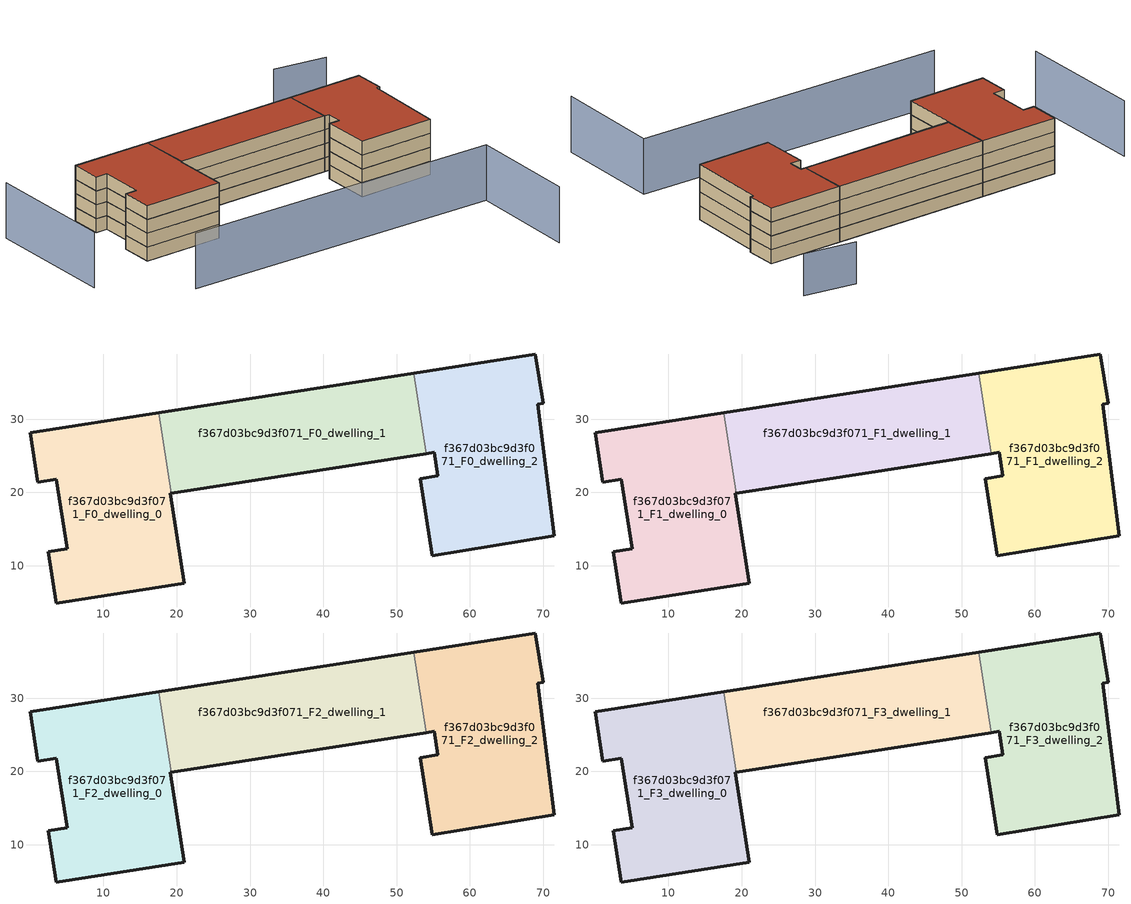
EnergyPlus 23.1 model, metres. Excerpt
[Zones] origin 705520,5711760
f367d03bc9d3f071_F0_dwelling_0
 floor ground (EU_floor_Construction): 21.01,7.65 19.09,19.87 19.26,19.89 17.55,30.87 0.02,28.13 1.08,21.38 3.58,21.78 5.06,12.33 2.46,11.92 3.56,4.93 z0
 wall outside (EU_wall_Construction): 19.26,19.89 19.09,19.87 21.01,7.65 3.56,4.93 2.46,11.92 5.06,12.33 3.58,21.78 1.08,21.38 0.02,28.13 17.55,30.87 z0:3
 wall to f367d03bc9d3f071_F0_dwelling_1 (EU_wall_Construction): 17.55,30.87 19.26,19.89 z0:3
f367d03bc9d3f071_F0_dwelling_1
 floor ground (EU_floor_Construction): 54.01,25.32 52.3,36.29 17.55,30.87 19.26,19.89 z0
 wall outside (EU_wall_Construction): 54.01,25.32 19.26,19.89 / 17.55,30.87 52.3,36.29 z0:3
 wall to f367d03bc9d3f071_F0_dwelling_2 (EU_wall_Construction): 52.3,36.29 54.01,25.32 z0:3
f367d03bc9d3f071_F0_dwelling_2
 floor ground (EU_floor_Construction): 71.5,14.08 69.26,32.03 69.96,32.19 68.92,38.89 52.3,36.29 54.01,25.32 55.13,25.49 55.63,22.26 53.19,21.87 54.82,11.37 z0
 wall outside (EU_wall_Construction): 52.3,36.29 68.92,38.89 69.96,32.19 69.26,32.03 71.5,14.08 54.82,11.37 53.19,21.87 55.63,22.26 55.13,25.49 54.01,25.32 z0:3
f367d03bc9d3f071_F1_dwelling_0
 floor to f367d03bc9d3f071_F0_dwelling_0 (EU_floor_Construction): 21.01,7.65 19.09,19.87 19.26,19.89 17.55,30.87 0.02,28.13 1.08,21.38 3.58,21.78 5.06,12.33 2.46,11.92 3.56,4.93 z3
 wall outside (EU_wall_Construction): 19.26,19.89 19.09,19.87 21.01,7.65 3.56,4.93 2.46,11.92 5.06,12.33 3.58,21.78 1.08,21.38 0.02,28.13 17.55,30.87 z3:6
 wall to f367d03bc9d3f071_F1_dwelling_1 (EU_wall_Construction): 17.55,30.87 19.26,19.89 z3:6
f367d03bc9d3f071_F1_dwelling_1
 floor to f367d03bc9d3f071_F0_dwelling_1 (EU_floor_Construction): 54.01,25.32 52.3,36.29 17.55,30.87 19.26,19.89 z3
 wall outside (EU_wall_Construction): 54.01,25.32 19.26,19.89 / 17.55,30.87 52.3,36.29 z3:6
 wall to f367d03bc9d3f071_F1_dwelling_2 (EU_wall_Construction): 52.3,36.29 54.01,25.32 z3:6
f367d03bc9d3f071_F1_dwelling_2
 floor to f367d03bc9d3f071_F0_dwelling_2 (EU_floor_Construction): 71.5,14.08 69.26,32.03 69.96,32.19 68.92,38.89 52.3,36.29 54.01,25.32 55.13,25.49 55.63,22.26 53.19,21.87 54.82,11.37 z3
 wall outside (EU_wall_Construction): 52.3,36.29 68.92,38.89 69.96,32.19 69.26,32.03 71.5,14.08 54.82,11.37 53.19,21.87 55.63,22.26 55.13,25.49 54.01,25.32 z3:6
f367d03bc9d3f071_F2_dwelling_0
 floor to f367d03bc9d3f071_F1_dwelling_0 (EU_floor_Construction): 21.01,7.65 19.09,19.87 19.26,19.89 17.55,30.87 0.02,28.13 1.08,21.38 3.58,21.78 5.06,12.33 2.46,11.92 3.56,4.93 z6
 wall outside (EU_wall_Construction): 19.26,19.89 19.09,19.87 21.01,7.65 3.56,4.93 2.46,11.92 5.06,12.33 3.58,21.78 1.08,21.38 0.02,28.13 17.55,30.87 z6:9
 wall to f367d03bc9d3f071_F2_dwelling_1 (EU_wall_Construction): 17.55,30.87 19.26,19.89 z6:9
f367d03bc9d3f071_F2_dwelling_1
 floor to f367d03bc9d3f071_F1_dwelling_1 (EU_floor_Construction): 54.01,25.32 52.3,36.29 17.55,30.87 19.26,19.89 z6
 wall outside (EU_wall_Construction): 54.01,25.32 19.26,19.89 / 17.55,30.87 52.3,36.29 z6:9
 wall to f367d03bc9d3f071_F2_dwelling_2 (EU_wall_Construction): 52.3,36.29 54.01,25.32 z6:9
f367d03bc9d3f071_F2_dwelling_2
 floor to f367d03bc9d3f071_F1_dwelling_2 (EU_floor_Construction): 71.5,14.08 69.26,32.03 69.96,32.19 68.92,38.89 52.3,36.29 54.01,25.32 55.13,25.49 55.63,22.26 53.19,21.87 54.82,11.37 z6
 wall outside (EU_wall_Construction): 52.3,36.29 68.92,38.89 69.96,32.19 69.26,32.03 71.5,14.08 54.82,11.37 53.19,21.87 55.63,22.26 55.13,25.49 54.01,25.32 z6:9
f367d03bc9d3f071_F3_dwelling_0
 floor to f367d03bc9d3f071_F2_dwelling_0 (EU_floor_Construction): 21.01,7.65 19.09,19.87 19.26,19.89 17.55,30.87 0.02,28.13 1.08,21.38 3.58,21.78 5.06,12.33 2.46,11.92 3.56,4.93 z9
 wall outside (EU_wall_Construction): 19.26,19.89 19.09,19.87 21.01,7.65 3.56,4.93 2.46,11.92 5.06,12.33 3.58,21.78 1.08,21.38 0.02,28.13 17.55,30.87 z9:12
 wall to f367d03bc9d3f071_F3_dwelling_1 (EU_wall_Construction): 17.55,30.87 19.26,19.89 z9:12
 roof outside (EU_roof_Construction): 17.55,30.87 19.26,19.89 19.09,19.87 21.01,7.65 3.56,4.93 2.46,11.92 5.06,12.33 3.58,21.78 1.08,21.38 0.02,28.13 z12
f367d03bc9d3f071_F3_dwelling_1
 floor to f367d03bc9d3f071_F2_dwelling_1 (EU_floor_Construction): 54.01,25.32 52.3,36.29 17.55,30.87 19.26,19.89 z9
 wall outside (EU_wall_Construction): 54.01,25.32 19.26,19.89 / 17.55,30.87 52.3,36.29 z9:12
 wall to f367d03bc9d3f071_F3_dwelling_2 (EU_wall_Construction): 52.3,36.29 54.01,25.32 z9:12
 roof outside (EU_roof_Construction): 52.3,36.29 54.01,25.32 19.26,19.89 17.55,30.87 z12
f367d03bc9d3f071_F3_dwelling_2
 floor to f367d03bc9d3f071_F2_dwelling_2 (EU_floor_Construction): 71.5,14.08 69.26,32.03 69.96,32.19 68.92,38.89 52.3,36.29 54.01,25.32 55.13,25.49 55.63,22.26 53.19,21.87 54.82,11.37 z9
 wall outside (EU_wall_Construction): 52.3,36.29 68.92,38.89 69.96,32.19 69.26,32.03 71.5,14.08 54.82,11.37 53.19,21.87 55.63,22.26 55.13,25.49 54.01,25.32 z9:12
 roof outside (EU_roof_Construction): 68.92,38.89 69.96,32.19 69.26,32.03 71.5,14.08 54.82,11.37 53.19,21.87 55.63,22.26 55.13,25.49 54.01,25.32 52.3,36.29 z12
shading: 5.87,-10.88 75.49,-1.58 / 75.49,-1.58 78.71,-25.66 / -15.73,27.54 -11.48,-1.05 z0:12; 70.31,55.01 58.61,54.9 z0:9
[Building]
EU S2 Campaign: North Axis=0; Terrain=City; Solar Distribution=FullExterior
[Site:Location]
London: Latitude=51.5; Longitude=-0.5; Time Zone=0; Elevation=25
[SizingPeriod:WeatherFileDays]
AnnualSizingPeriod: Begin Month=1; Begin Day of Month=1; End Month=12; End Day of Month=31; Day of Week for Start Day=Monday; Use Weather File Daylight Saving Period=No; Use Weather File Rain and Snow Indicators=No
[MATERIAL]
EU_InternalMass_Material: Roughness=MediumRough; Thickness=0.1; Conductivity=1; Density=1800; Specific Heat=900; Thermal Absorptance=0.9; Solar Absorptance=0.7; Visible Absorptance=0.7
[MATERIAL:NOMASS] Roughness=MediumRough; Thermal Absorptance=0.9; Solar Absorptance=0.7; Visible Absorptance=0.7
Name | Thermal Resistance
EU_wall_NoMass | 0.655885
EU_roof_NoMass | 2.70553
EU_floor_NoMass | 2.16442
[CONSTRUCTION]
EU_wall_Construction: EU_wall_NoMass
EU_roof_Construction: EU_roof_NoMass
EU_floor_Construction: EU_floor_NoMass
EU_InternalMass_Construction: EU_InternalMass_Material
[ZONE] Type=1; Multiplier=1; Ceiling Height=autocalculate; Floor Area=autocalculate; Part of Total Floor Area=Yes
Name | Volume
f367d03bc9d3f071_F0_dwelling_0; f367d03bc9d3f071_F1_dwelling_0; f367d03bc9d3f071_F2_dwelling_0; f367d03bc9d3f071_F3_dwelling_0 | 1172.15
f367d03bc9d3f071_F0_dwelling_1; f367d03bc9d3f071_F1_dwelling_1; f367d03bc9d3f071_F2_dwelling_1; f367d03bc9d3f071_F3_dwelling_1 | 1172.55
f367d03bc9d3f071_F0_dwelling_2; f367d03bc9d3f071_F1_dwelling_2; f367d03bc9d3f071_F2_dwelling_2; f367d03bc9d3f071_F3_dwelling_2 | 1236.73
[INTERNALMASS] Construction=EU_InternalMass_Construction
Name | Zone or ZoneList | Surface Area
f367d03bc9d3f071_F0_dwelling_0_EU_InternalMass | f367d03bc9d3f071_F0_dwelling_0 | 390.713
f367d03bc9d3f071_F0_dwelling_1_EU_InternalMass | f367d03bc9d3f071_F0_dwelling_1 | 390.852
f367d03bc9d3f071_F0_dwelling_2_EU_InternalMass | f367d03bc9d3f071_F0_dwelling_2 | 412.244
f367d03bc9d3f071_F1_dwelling_0_EU_InternalMass | f367d03bc9d3f071_F1_dwelling_0 | 390.713
f367d03bc9d3f071_F1_dwelling_1_EU_InternalMass | f367d03bc9d3f071_F1_dwelling_1 | 390.852
f367d03bc9d3f071_F1_dwelling_2_EU_InternalMass | f367d03bc9d3f071_F1_dwelling_2 | 412.244
f367d03bc9d3f071_F2_dwelling_0_EU_InternalMass | f367d03bc9d3f071_F2_dwelling_0 | 390.713
f367d03bc9d3f071_F2_dwelling_1_EU_InternalMass | f367d03bc9d3f071_F2_dwelling_1 | 390.852
f367d03bc9d3f071_F2_dwelling_2_EU_InternalMass | f367d03bc9d3f071_F2_dwelling_2 | 412.244
f367d03bc9d3f071_F3_dwelling_0_EU_InternalMass | f367d03bc9d3f071_F3_dwelling_0 | 390.713
f367d03bc9d3f071_F3_dwelling_1_EU_InternalMass | f367d03bc9d3f071_F3_dwelling_1 | 390.852
f367d03bc9d3f071_F3_dwelling_2_EU_InternalMass | f367d03bc9d3f071_F3_dwelling_2 | 412.244
[OTHEREQUIPMENT] Fuel Type=Electricity; Design Level Calculation Method=Watts/Area; Power per Zone Floor Area=1; Fraction Latent=0; Fraction Radiant=0; Fraction Lost=0; Carbon Dioxide Generation Rate=0; EndUse Subcategory=EU_Step8_InternalGains
Name | Zone or ZoneList or Space or SpaceList | Schedule
EU_Step8_InternalGain_f367d03bc9d3f071_F0_dwelling_0_f000 | f367d03bc9d3f071_F0_dwelling_0 | EU_Step8_GainSchedule_f367d03bc9d3f071_F0_dwelling_0_f000
EU_Step8_InternalGain_f367d03bc9d3f071_F0_dwelling_1_f000 | f367d03bc9d3f071_F0_dwelling_1 | EU_Step8_GainSchedule_f367d03bc9d3f071_F0_dwelling_1_f000
EU_Step8_InternalGain_f367d03bc9d3f071_F0_dwelling_2_f000 | f367d03bc9d3f071_F0_dwelling_2 | EU_Step8_GainSchedule_f367d03bc9d3f071_F0_dwelling_2_f000
EU_Step8_InternalGain_f367d03bc9d3f071_F1_dwelling_0_f000 | f367d03bc9d3f071_F1_dwelling_0 | EU_Step8_GainSchedule_f367d03bc9d3f071_F1_dwelling_0_f000
EU_Step8_InternalGain_f367d03bc9d3f071_F1_dwelling_1_f000 | f367d03bc9d3f071_F1_dwelling_1 | EU_Step8_GainSchedule_f367d03bc9d3f071_F1_dwelling_1_f000
EU_Step8_InternalGain_f367d03bc9d3f071_F1_dwelling_2_f000 | f367d03bc9d3f071_F1_dwelling_2 | EU_Step8_GainSchedule_f367d03bc9d3f071_F1_dwelling_2_f000
EU_Step8_InternalGain_f367d03bc9d3f071_F2_dwelling_0_f000 | f367d03bc9d3f071_F2_dwelling_0 | EU_Step8_GainSchedule_f367d03bc9d3f071_F2_dwelling_0_f000
EU_Step8_InternalGain_f367d03bc9d3f071_F2_dwelling_1_f000 | f367d03bc9d3f071_F2_dwelling_1 | EU_Step8_GainSchedule_f367d03bc9d3f071_F2_dwelling_1_f000
EU_Step8_InternalGain_f367d03bc9d3f071_F2_dwelling_2_f000 | f367d03bc9d3f071_F2_dwelling_2 | EU_Step8_GainSchedule_f367d03bc9d3f071_F2_dwelling_2_f000
EU_Step8_InternalGain_f367d03bc9d3f071_F3_dwelling_0_f000 | f367d03bc9d3f071_F3_dwelling_0 | EU_Step8_GainSchedule_f367d03bc9d3f071_F3_dwelling_0_f000
EU_Step8_InternalGain_f367d03bc9d3f071_F3_dwelling_1_f000 | f367d03bc9d3f071_F3_dwelling_1 | EU_Step8_GainSchedule_f367d03bc9d3f071_F3_dwelling_1_f000
EU_Step8_InternalGain_f367d03bc9d3f071_F3_dwelling_2_f000 | f367d03bc9d3f071_F3_dwelling_2 | EU_Step8_GainSchedule_f367d03bc9d3f071_F3_dwelling_2_f000
[ZONEVENTILATION:DESIGNFLOWRATE] Schedule=EU_AlwaysOn; Design Flow Rate Calculation Method=AirChanges/Hour; Air Changes per Hour=0.462017; Ventilation Type=Natural; Fan Pressure Rise=0; Fan Total Efficiency=1; Constant Term Coefficient=1; Temperature Term Coefficient=0; Velocity Term Coefficient=0; Velocity Squared Term Coefficient=0; Minimum Indoor Temperature=-100; Maximum Indoor Temperature=100; Delta Temperature=-100; Minimum Outdoor Temperature=-100; Maximum Outdoor Temperature=100; Maximum Wind Speed=40
Name | Zone or ZoneList or Space or SpaceList
EU_ConstantAir_f367d03bc9d3f071_F0_dwelling_0 | f367d03bc9d3f071_F0_dwelling_0
EU_ConstantAir_f367d03bc9d3f071_F0_dwelling_1 | f367d03bc9d3f071_F0_dwelling_1
EU_ConstantAir_f367d03bc9d3f071_F0_dwelling_2 | f367d03bc9d3f071_F0_dwelling_2
EU_ConstantAir_f367d03bc9d3f071_F1_dwelling_0 | f367d03bc9d3f071_F1_dwelling_0
EU_ConstantAir_f367d03bc9d3f071_F1_dwelling_1 | f367d03bc9d3f071_F1_dwelling_1
EU_ConstantAir_f367d03bc9d3f071_F1_dwelling_2 | f367d03bc9d3f071_F1_dwelling_2
EU_ConstantAir_f367d03bc9d3f071_F2_dwelling_0 | f367d03bc9d3f071_F2_dwelling_0
EU_ConstantAir_f367d03bc9d3f071_F2_dwelling_1 | f367d03bc9d3f071_F2_dwelling_1
EU_ConstantAir_f367d03bc9d3f071_F2_dwelling_2 | f367d03bc9d3f071_F2_dwelling_2
EU_ConstantAir_f367d03bc9d3f071_F3_dwelling_0 | f367d03bc9d3f071_F3_dwelling_0
EU_ConstantAir_f367d03bc9d3f071_F3_dwelling_1 | f367d03bc9d3f071_F3_dwelling_1
EU_ConstantAir_f367d03bc9d3f071_F3_dwelling_2 | f367d03bc9d3f071_F3_dwelling_2
[HVACTEMPLATE:THERMOSTAT] Constant Heating Setpoint=20; Constant Cooling Setpoint=50
EU_HeatOnly_f367d03bc9d3f071_F0_dwelling_0; EU_HeatOnly_f367d03bc9d3f071_F0_dwelling_1; EU_HeatOnly_f367d03bc9d3f071_F0_dwelling_2; EU_HeatOnly_f367d03bc9d3f071_F1_dwelling_0; EU_HeatOnly_f367d03bc9d3f071_F1_dwelling_1; EU_HeatOnly_f367d03bc9d3f071_F1_dwelling_2; EU_HeatOnly_f367d03bc9d3f071_F2_dwelling_0; EU_HeatOnly_f367d03bc9d3f071_F2_dwelling_1; EU_HeatOnly_f367d03bc9d3f071_F2_dwelling_2; EU_HeatOnly_f367d03bc9d3f071_F3_dwelling_0; EU_HeatOnly_f367d03bc9d3f071_F3_dwelling_1; EU_HeatOnly_f367d03bc9d3f071_F3_dwelling_2
[HVACTEMPLATE:ZONE:IDEALLOADSAIRSYSTEM] System Availability Schedule=EU_AlwaysOn; Maximum Heating Supply Air Temperature=50; Minimum Cooling Supply Air Temperature=13; Maximum Heating Supply Air Humidity Ratio=0.0156; Minimum Cooling Supply Air Humidity Ratio=0.0077; Heating Limit=NoLimit; Cooling Limit=NoLimit; Heating Availability Schedule=EU_AlwaysOn; Cooling Availability Schedule=EU_CoolingOff; Dehumidification Control Type=ConstantSensibleHeatRatio; Cooling Sensible Heat Ratio=0.7; Dehumidification Setpoint=60; Humidification Control Type=None; Humidification Setpoint=30; Outdoor Air Method=None; Outdoor Air Flow Rate per Person=0.00944; Outdoor Air Flow Rate per Zone Floor Area=0; Outdoor Air Flow Rate per Zone=0; Demand Controlled Ventilation Type=None; Outdoor Air Economizer Type=NoEconomizer; Heat Recovery Type=None; Sensible Heat Recovery Effectiveness=0.7; Latent Heat Recovery Effectiveness=0.65
Name | Template Thermostat
f367d03bc9d3f071_F0_dwelling_0 | EU_HeatOnly_f367d03bc9d3f071_F0_dwelling_0
f367d03bc9d3f071_F0_dwelling_1 | EU_HeatOnly_f367d03bc9d3f071_F0_dwelling_1
f367d03bc9d3f071_F0_dwelling_2 | EU_HeatOnly_f367d03bc9d3f071_F0_dwelling_2
f367d03bc9d3f071_F1_dwelling_0 | EU_HeatOnly_f367d03bc9d3f071_F1_dwelling_0
f367d03bc9d3f071_F1_dwelling_1 | EU_HeatOnly_f367d03bc9d3f071_F1_dwelling_1
f367d03bc9d3f071_F1_dwelling_2 | EU_HeatOnly_f367d03bc9d3f071_F1_dwelling_2
f367d03bc9d3f071_F2_dwelling_0 | EU_HeatOnly_f367d03bc9d3f071_F2_dwelling_0
f367d03bc9d3f071_F2_dwelling_1 | EU_HeatOnly_f367d03bc9d3f071_F2_dwelling_1
f367d03bc9d3f071_F2_dwelling_2 | EU_HeatOnly_f367d03bc9d3f071_F2_dwelling_2
f367d03bc9d3f071_F3_dwelling_0 | EU_HeatOnly_f367d03bc9d3f071_F3_dwelling_0
f367d03bc9d3f071_F3_dwelling_1 | EU_HeatOnly_f367d03bc9d3f071_F3_dwelling_1
f367d03bc9d3f071_F3_dwelling_2 | EU_HeatOnly_f367d03bc9d3f071_F3_dwelling_2
[SIZING:ZONE] Zone Cooling Design Supply Air Temperature Input Method=SupplyAirTemperature; Zone Cooling Design Supply Air Temperature=13; Zone Heating Design Supply Air Temperature Input Method=SupplyAirTemperature; Zone Heating Design Supply Air Temperature=50; Zone Cooling Design Supply Air Humidity Ratio=0.008; Zone Heating Design Supply Air Humidity Ratio=0.008; Cooling Design Air Flow Method=DesignDay; Cooling Design Air Flow Rate=0; Cooling Minimum Air Flow per Zone Floor Area=0.000762; Cooling Minimum Air Flow=0; Cooling Minimum Air Flow Fraction=0.2; Heating Design Air Flow Method=DesignDay; Heating Design Air Flow Rate=0; Heating Maximum Air Flow per Zone Floor Area=0.002032; Heating Maximum Air Flow=0.141576; Heating Maximum Air Flow Fraction=0.3; Account for Dedicated Outdoor Air System=No; Dedicated Outdoor Air System Control Strategy=NeutralSupplyAir; Dedicated Outdoor Air Low Setpoint Temperature for Design=autosize; Dedicated Outdoor Air High Setpoint Temperature for Design=autosize; Zone Load Sizing Method=Sensible Load Only No Latent Load; Zone Latent Cooling Design Supply Air Humidity Ratio Input Method=HumidityRatioDifference; Zone Cooling Design Supply Air Humidity Ratio Difference=0.005; Zone Latent Heating Design Supply Air Humidity Ratio Input Method=HumidityRatioDifference; Zone Humidification Design Supply Air Humidity Ratio Difference=0.005
f367d03bc9d3f071_F0_dwelling_0; f367d03bc9d3f071_F0_dwelling_1; f367d03bc9d3f071_F0_dwelling_2; f367d03bc9d3f071_F1_dwelling_0; f367d03bc9d3f071_F1_dwelling_1; f367d03bc9d3f071_F1_dwelling_2; f367d03bc9d3f071_F2_dwelling_0; f367d03bc9d3f071_F2_dwelling_1; f367d03bc9d3f071_F2_dwelling_2; f367d03bc9d3f071_F3_dwelling_0; f367d03bc9d3f071_F3_dwelling_1; f367d03bc9d3f071_F3_dwelling_2
[SCHEDULE:CONSTANT]
Name | Hourly Value
EU_AlwaysOn | 1
EU_CoolingOff | 0
[SCHEDULE:FILE] Column Number=1; Rows to Skip at Top=0; Number of Hours of Data=8760; Column Separator=Comma; Interpolate to Timestep=No; Minutes per Item=60; Adjust Schedule for Daylight Savings=Yes
Name | File
EU_Step8_GainSchedule_f367d03bc9d3f071_F0_dwelling_0_f000 | ../../schedules/f367d03bc9d3f071/f367d03bc9d3f071_F0_dwelling_0_f000_gain.csv
EU_Step8_GainSchedule_f367d03bc9d3f071_F0_dwelling_1_f000 | ../../schedules/f367d03bc9d3f071/f367d03bc9d3f071_F0_dwelling_1_f000_gain.csv
EU_Step8_GainSchedule_f367d03bc9d3f071_F0_dwelling_2_f000 | ../../schedules/f367d03bc9d3f071/f367d03bc9d3f071_F0_dwelling_2_f000_gain.csv
EU_Step8_GainSchedule_f367d03bc9d3f071_F1_dwelling_0_f000 | ../../schedules/f367d03bc9d3f071/f367d03bc9d3f071_F1_dwelling_0_f000_gain.csv
EU_Step8_GainSchedule_f367d03bc9d3f071_F1_dwelling_1_f000 | ../../schedules/f367d03bc9d3f071/f367d03bc9d3f071_F1_dwelling_1_f000_gain.csv
EU_Step8_GainSchedule_f367d03bc9d3f071_F1_dwelling_2_f000 | ../../schedules/f367d03bc9d3f071/f367d03bc9d3f071_F1_dwelling_2_f000_gain.csv
EU_Step8_GainSchedule_f367d03bc9d3f071_F2_dwelling_0_f000 | ../../schedules/f367d03bc9d3f071/f367d03bc9d3f071_F2_dwelling_0_f000_gain.csv
EU_Step8_GainSchedule_f367d03bc9d3f071_F2_dwelling_1_f000 | ../../schedules/f367d03bc9d3f071/f367d03bc9d3f071_F2_dwelling_1_f000_gain.csv
EU_Step8_GainSchedule_f367d03bc9d3f071_F2_dwelling_2_f000 | ../../schedules/f367d03bc9d3f071/f367d03bc9d3f071_F2_dwelling_2_f000_gain.csv
EU_Step8_GainSchedule_f367d03bc9d3f071_F3_dwelling_0_f000 | ../../schedules/f367d03bc9d3f071/f367d03bc9d3f071_F3_dwelling_0_f000_gain.csv
EU_Step8_GainSchedule_f367d03bc9d3f071_F3_dwelling_1_f000 | ../../schedules/f367d03bc9d3f071/f367d03bc9d3f071_F3_dwelling_1_f000_gain.csv
EU_Step8_GainSchedule_f367d03bc9d3f071_F3_dwelling_2_f000 | ../../schedules/f367d03bc9d3f071/f367d03bc9d3f071_F3_dwelling_2_f000_gain.csv
